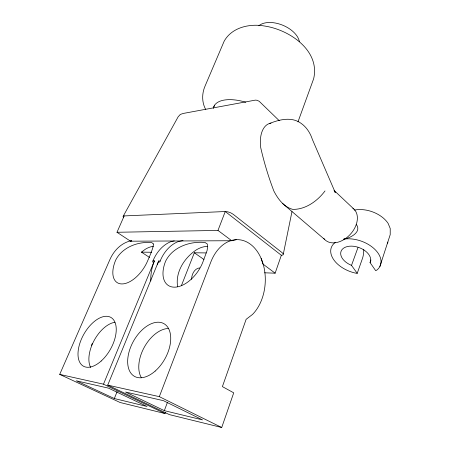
<?xml version="1.0" encoding="UTF-8"?>
<svg xmlns="http://www.w3.org/2000/svg" width="450" height="450" viewBox="0 0 450 450"><rect width="100%" height="100%" fill="white"/><g stroke="black" fill="none" stroke-linecap="round" stroke-linejoin="round"><path stroke-width="0.67" d="M281.278 255.274L282.954 254.964L283.32 254.053L291.988 211.556M379.868 266.518L390.212 234.641L390.223 228.493L388.147 223.442A25.256 16.47 19.1 0 0 354.358 210.094M343.845 239.113A26.106 16.194 19.7 0 1 374.293 248.822A26.106 16.194 19.7 0 1 377.077 269.899L375.711 270.697L370.052 262.569L370.952 259.954M107.73 385.127L169.357 414.613L221.721 427.5L233.724 392.827L222.39 386.618L246.139 319.32L252.518 314.438A41.4 29.076 -87.2 0 0 255.842 249.519A41.4 29.076 -87.2 0 0 210.729 262.277L159.322 396.652L107.73 385.127L158.704 260.989L160.149 261.023M264.617 272.801L275.136 273.184L281.334 255.279L225.259 211.528L124.183 215.921L116.989 232.279L130.494 241.183L231.761 240.733L236.25 239.676M335.486 242.257A26.106 16.194 19.7 0 0 333.281 259.065A26.106 16.194 19.7 0 0 355.146 273.032L357.216 273.33L362.436 258.542A20.109 10.496 79.8 0 0 363.752 249.553M357.216 273.33L351.512 265.371L357.975 247.539M297.979 121.877L313.65 78.744C320.299 50.591 289.654 30.054 265.416 26.162L264.173 25.959C249.542 23.473 231.857 27.304 224.151 41.214L205.211 85.708C201.831 93.251 201.667 102.099 205.684 109.434M164.317 410.647L202.523 419.895L163.423 400.663L125.573 392.034L164.317 410.647L167.484 402.249M131.507 240.666A35.876 28.648 -85.5 0 0 109.811 259.774L59.715 374.4L120.088 402.491L165.026 413.55L165.516 412.245M116.989 232.279L217.98 230.422L225.259 211.528M181.361 285.739L194.327 252.782L206.213 252.922M114.317 398.537L147.037 406.463L108.517 388.147L76.331 380.812L114.317 398.537L117.135 391.573M59.715 374.4L103.489 384.176L154.401 260.882L152.983 260.848M213.266 108.377L214.594 105.182M91.485 345.353L92.312 343.418M123.339 217.299L123.142 216.326L178.121 116.854L180.321 114.418L183.364 113.422L255.352 100.119L257.085 100.282L259.206 101.295L279.236 120.679M387.338 243.191L387.945 242.094M325.007 190.946C317.559 200.936 305.64 209.61 292.776 209.391C283.781 206.927 277.886 198.917 273.842 190.991C268.481 176.923 264.066 162.422 260.741 147.741A27.191 15.643 74.5 0 1 271.012 123.154M149.518 257.428L141.441 252.141L145.344 249.238A25.903 14.496 -56.7 0 1 153.315 246.341M123.142 216.326L124.222 215.921M269.674 123.441C279.546 119.469 291.814 116.477 301.162 123.401C306.602 127.215 310.359 133.138 312.362 139.41L335.267 192.549L334.041 190.367L353.863 209.047M183.026 240.536L178.031 241.639A38.638 28.997 -86.5 0 0 159.66 262.266M174.268 240.913L170.843 241.661A38.244 28.963 -86.4 0 0 152.494 262.074M130.494 241.183L131.754 240.919M343.772 239.113C350.252 238.101 362.109 232.065 356.254 224.331M141.441 252.141L151.656 252.264M225.197 211.534L227.829 211.838L230.766 212.85L233.218 214.301L282.257 252.776L283.32 254.053M103.489 384.176L165.026 413.55M159.322 396.652L221.721 427.5M194.327 252.782L203.963 259.504M217.98 230.422L231.761 240.733M275.136 273.184L262.901 264.032L261.141 258.446M282.442 203.377L324.63 239.445M177.609 286.644C175.151 271.952 184.691 257.372 196.701 249.638A27.838 16.931 -55.8 0 1 207.169 246.454M351.512 265.371A15.57 9.658 19.7 0 1 341.291 250.768A15.57 9.658 19.7 0 1 360.006 247.944A15.57 9.658 19.7 0 1 370.052 262.569M352.879 208.232A21.094 14.642 -47.2 0 1 349.83 234.833A21.094 14.642 -47.2 0 1 323.82 238.466M141.339 377.657A29.784 18.163 -61.2 0 1 144.315 347.181A29.784 18.163 -61.2 0 1 168.502 328.472M191.582 279.321A11.239 8.286 -86.7 0 1 199.671 267.902M157.331 264.791A38.559 28.991 -86.5 0 1 158.704 260.989M150.773 280.98A38.323 28.969 -86.4 0 1 154.401 260.882M90.63 367.47A27.641 15.418 -60.9 0 1 94.078 340.566A27.641 15.418 -60.9 0 1 114.913 322.262M258.846 25.768A22.967 13.517 22.6 0 1 282.156 24.986A22.967 13.517 22.6 0 1 299.391 41.676M213.536 107.404A34.172 16.369 22 0 1 245.79 102.257M207.619 246.426L207.096 250.543L202.877 262.08A28.333 16.734 -55.6 0 1 174.116 287.173A28.333 16.734 -55.6 0 1 165.628 261.157C172.631 246.921 190.108 241.037 205.026 242.488L207.259 243.951L207.619 246.426M153.382 243.956L153.197 246.246C151.898 251.269 149.788 255.943 147.701 260.713A26.325 14.293 -56.5 0 1 121.697 283.933A26.325 14.293 -56.5 0 1 115.774 259.926C122.406 247.146 138.077 241.329 151.779 242.606L153.382 243.956M155.177 371.076A30.184 18.028 -60.9 0 0 164.132 323.781A30.184 18.028 -60.9 0 0 128.289 355.174A30.184 18.028 -60.9 0 0 155.177 371.076M101.166 361.029A27.984 15.272 -60.6 0 0 111.279 317.655A27.984 15.272 -60.6 0 0 78.913 346.657A27.984 15.272 -60.6 0 0 101.166 361.029"/></g></svg>
